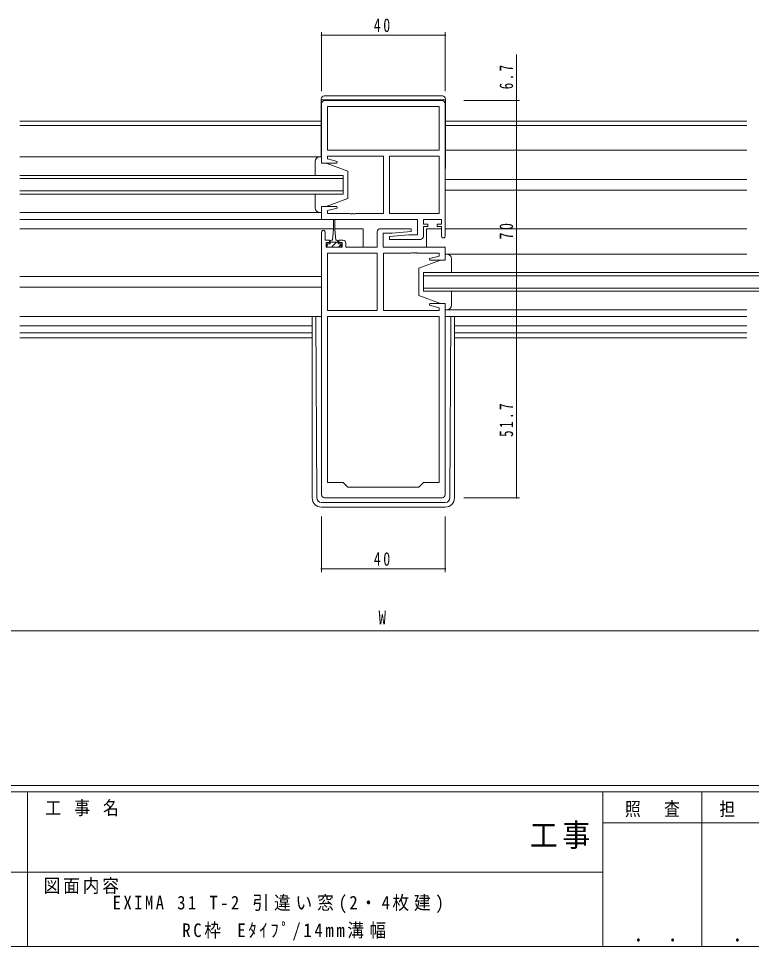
# Model space of a CAD drawing. Units: millimetres, scale not verified. Extents: x -567 to 567, y -403 to 403.
# Drawn here: x -15.7 to 221.3, y -403 to -103.1 of the extents above; entities that cross this region are included whole.
import ezdxf
from ezdxf.enums import TextEntityAlignment as Align

# ---------------------------------------------------------------- set-up
doc = ezdxf.new("R2010")
doc.units = ezdxf.units.MM
doc.header["$LTSCALE"] = 2
for name, color, linetype, lineweight in [('0-1_YKK_ZWAK', 7, 'Continuous', 18), ('0-3_YKK_11', 7, 'Continuous', 18), ('0-4_YKK_12', 2, 'Continuous', 18), ('0-5_YKK_13', 4, 'Continuous', 18), ('0-6_YKK_D', 6, 'Continuous', 18)]:
    doc.layers.add(name, color=color, linetype=linetype, lineweight=lineweight)
doc.layers.add('0-2_USER1', color=7, linetype='Continuous')
doc.styles.add('ＭＳ ゴシック', font='')
doc.styles.get('ＭＳ ゴシック').set_extended_font_data('MS Gothic')

msp = doc.modelspace()

# ---------------------------------------------------------------- linework, layer by layer
at = {"layer": '0-1_YKK_ZWAK'}
for p, q in [((537.274, -350.982), (-562.726, -350.982)), ((483.274, -352.982), (-562.726, -352.982)), ((-12.726, -352.982), (-12.726, -402.982)), ((173.274, -352.982), (173.274, -402.982)), ((205.274, -352.982), (205.274, -402.982)), ((270.68, -362.981), (173.274, -362.981)), ((-194.726, -378.981), (-10.726, -378.981)), ((-10.726, -378.981), (173.274, -378.981)), ((-562.726, -402.982), (483.274, -402.982))]:
    msp.add_line(p, q, dxfattribs=at)
at = {"layer": '0-3_YKK_11'}
for p, q in [((82.274, -130.585), (82.274, -149.785)), ((121.274, -129.585), (83.274, -129.585)), ((84.204, -131.515), (84.204, -145.585)), ((120.344, -131.515), (84.204, -131.515)), ((120.344, -131.515), (84.204, -131.515)), ((120.344, -145.585), (120.344, -131.515)), ((122.274, -173.385), (122.274, -130.585)), ((84.204, -145.585), (120.344, -145.585)), ((84.204, -147.515), (102.274, -147.515)), ((102.274, -147.515), (102.274, -166.055)), ((120.344, -147.515), (104.274, -147.515)), ((104.274, -147.515), (104.274, -166.055)), ((104.274, -147.515), (104.274, -166.055)), ((120.344, -166.055), (120.344, -147.515)), ((87.235, -163.785), (82.274, -163.785)), ((82.274, -163.785), (82.274, -167.985)), ((87.303, -164.307), (87.235, -163.785)), ((102.274, -166.055), (93.232, -166.055)), ((104.274, -166.055), (120.344, -166.055)), ((82.274, -167.985), (113.344, -167.985)), ((113.344, -167.985), (113.344, -172.985)), ((116.674, -170.285), (116.674, -169.485)), ((119.674, -169.485), (119.674, -170.285)), ((82.274, -172.085), (82.274, -256.985)), ((100.274, -171.985), (100.274, -176.985)), ((111.252, -170.985), (101.274, -170.985)), ((110.467, -172.985), (104.254, -173.528)), ((104.254, -173.528), (104.296, -174.485)), ((105.081, -172.485), (111.294, -171.941)), ((113.344, -172.985), (110.467, -172.985)), ((111.294, -171.941), (111.252, -170.985)), ((90.174, -176.985), (90.174, -175.685)), ((104.296, -174.485), (114.274, -174.485)), ((100.274, -178.915), (84.204, -178.915)), ((100.274, -176.985), (90.174, -176.985)), ((100.274, -197.455), (100.274, -178.915)), ((100.274, -197.455), (100.274, -178.915)), ((122.274, -176.985), (102.204, -176.985)), ((102.274, -178.915), (111.316, -178.915)), ((102.274, -197.455), (102.274, -178.915)), ((113.232, -178.915), (120.344, -178.915)), ((120.344, -179.832), (117.245, -180.663)), ((120.344, -178.915), (120.344, -179.832)), ((122.274, -181.185), (122.274, -176.985)), ((117.245, -180.663), (117.314, -181.185)), ((117.314, -181.185), (122.274, -181.185)), ((120.344, -197.455), (102.274, -197.455)), ((117.314, -195.185), (117.245, -195.707)), ((117.245, -195.707), (120.344, -196.538)), ((122.274, -195.185), (117.314, -195.185)), ((120.344, -196.538), (120.344, -197.455)), ((122.274, -256.985), (122.274, -195.185)), ((120.344, -199.385), (84.204, -199.385)), ((84.204, -199.385), (84.204, -252.985)), ((120.344, -252.985), (120.344, -199.385)), ((120.344, -252.985), (120.344, -199.385)), ((84.204, -252.985), (89.274, -252.985)), ((89.274, -252.985), (90.774, -254.485)), ((90.774, -254.485), (113.774, -254.485)), ((113.774, -254.485), (115.274, -252.985)), ((115.274, -252.985), (120.344, -252.985)), ((83.274, -257.985), (121.274, -257.985))]:
    msp.add_line(p, q, dxfattribs=at)
for points in [[(82.274, -149.785), (87.235, -149.785), (87.303, -149.263), (84.204, -148.432), (84.204, -147.515)], [(93.232, -166.055), (93.049, -166.175), (92.499, -166.175), (92.316, -166.055), (92.232, -166.055), (92.049, -166.175), (91.499, -166.175), (91.316, -166.055), (84.204, -166.055), (84.204, -165.138), (87.303, -164.307)], [(116.674, -169.485), (115.274, -169.485), (115.274, -167.985), (121.074, -167.985)], [(115.274, -173.485), (115.274, -170.285), (116.674, -170.285)], [(121.074, -167.985), (121.074, -169.485), (119.674, -169.485)], [(119.674, -170.285), (121.074, -170.285), (121.074, -173.385)], [(89.174, -174.685), (87.874, -174.685), (87.874, -175.485), (88.974, -175.485), (88.974, -176.985), (83.774, -176.985), (83.774, -175.485), (84.874, -175.485), (84.874, -174.685), (83.474, -174.685), (83.474, -172.085)], [(102.204, -176.985), (102.204, -172.485), (105.081, -172.485)], [(84.204, -178.915), (84.204, -197.455), (100.274, -197.455)], [(111.316, -178.915), (111.499, -178.795), (112.049, -178.795), (112.232, -178.915), (112.316, -178.915), (112.499, -178.795), (113.049, -178.795), (113.232, -178.915)]]:
    msp.add_lwpolyline(points, dxfattribs=at)
for centre, radius, start, end in [((83.274, -130.585), 1, 90.00001, 179.99999), ((121.274, -130.585), 1, 0.00001, 89.99999), ((82.874, -172.085), 0.6, 359.99999, 180.00001), ((101.274, -171.985), 1, 90.00001, 179.99999), ((114.274, -173.485), 1, 270.00001, 359.99999), ((121.674, -173.385), 0.6, 179.99999, 0.00001), ((89.174, -175.685), 1, 0.00001, 89.99999), ((83.274, -256.985), 1, 180.00001, 269.99999), ((121.274, -256.985), 1, 270.00001, 359.99999)]:
    msp.add_arc(centre, radius, start, end, dxfattribs=at)
at = {"layer": '0-4_YKK_12'}
for p, q in [((-15.226, -136.285), (82.174, -136.285)), ((82.174, -137.685), (-15.226, -137.685)), ((122.374, -136.285), (219.774, -136.285)), ((219.774, -137.685), (122.374, -137.685)), ((122.374, -145.585), (219.774, -145.585)), ((89.274, -153.785), (-15.226, -153.785)), ((-15.226, -154.785), (89.274, -154.785)), ((89.274, -159.785), (89.274, -153.785)), ((122.274, -155.085), (219.774, -155.085)), ((89.274, -158.785), (-15.226, -158.785)), ((122.274, -158.485), (219.774, -158.485)), ((-15.226, -159.785), (89.274, -159.785)), ((82.774, -167.985), (-15.226, -167.985)), ((-15.226, -170.985), (86.124, -170.985)), ((86.624, -170.985), (95.774, -170.985)), ((95.774, -170.985), (95.774, -176.985)), ((116.274, -170.985), (116.274, -176.985)), ((116.274, -170.985), (121.074, -170.985)), ((122.274, -170.985), (219.774, -170.985)), ((115.274, -185.185), (115.274, -191.185)), ((219.774, -185.185), (115.274, -185.185)), ((320.274, -185.185), (215.774, -185.185)), ((-15.226, -186.485), (82.274, -186.485)), ((115.274, -186.185), (219.774, -186.185)), ((215.774, -186.185), (320.274, -186.185)), ((-15.226, -189.885), (82.274, -189.885)), ((219.774, -190.185), (115.274, -190.185)), ((115.274, -191.185), (219.774, -191.185)), ((320.274, -190.185), (215.774, -190.185)), ((215.774, -191.185), (320.274, -191.185)), ((122.274, -199.385), (219.774, -199.385)), ((-15.226, -202.385), (79.274, -202.385)), ((125.274, -202.385), (219.774, -202.385)), ((79.274, -204.655), (-15.226, -204.655)), ((-15.226, -206.285), (79.274, -206.285)), ((219.774, -204.655), (125.274, -204.655)), ((125.274, -206.285), (219.774, -206.285))]:
    msp.add_line(p, q, dxfattribs=at)
at = {"layer": '0-5_YKK_13'}
for p, q in [((83.174, -128.085), (121.374, -128.085)), ((82.174, -129.085), (82.174, -147.785)), ((122.374, -129.285), (82.174, -129.285)), ((122.374, -129.085), (122.374, -151.58)), ((-15.226, -147.785), (82.274, -147.786)), ((80.274, -153.785), (80.274, -149.285)), ((122.374, -151.58), (122.274, -151.58)), ((80.274, -164.285), (80.274, -159.785)), ((83.774, -163.785), (90.774, -161.185)), ((83.774, -163.785), (82.274, -163.785)), ((82.274, -163.785), (82.274, -165.785)), ((82.274, -165.785), (-15.226, -165.785)), ((82.274, -165.785), (81.774, -165.785)), ((86.124, -168.235), (86.124, -171.185)), ((86.624, -171.185), (86.624, -168.235)), ((86.124, -171.185), (85.874, -174.685)), ((86.624, -171.185), (86.874, -174.685)), ((84.362, -175.885), (84.074, -176.173)), ((85.124, -175.885), (85.124, -175.085)), ((87.624, -175.385), (85.124, -175.385)), ((86.374, -176.118), (85.508, -176.985)), ((85.524, -174.685), (85.874, -174.685)), ((87.108, -175.385), (86.374, -176.118)), ((86.874, -174.685), (87.224, -174.685)), ((87.624, -175.085), (87.624, -175.885)), ((88.674, -176.063), (87.753, -176.985)), ((122.774, -179.185), (122.274, -179.185)), ((122.274, -179.185), (122.274, -181.185)), ((122.274, -179.185), (219.774, -179.185)), ((124.274, -185.185), (124.274, -180.685)), ((113.774, -183.785), (113.774, -192.585)), ((124.274, -195.685), (124.274, -191.185)), ((120.774, -195.185), (113.774, -192.585)), ((120.774, -195.185), (122.274, -195.185)), ((122.274, -197.185), (219.774, -197.185)), ((-15.226, -199.385), (82.274, -199.385)), ((-15.226, -199.385), (82.274, -199.385)), ((79.274, -199.385), (79.274, -257.982)), ((80.767, -257.99), (80.483, -199.385)), ((123.781, -257.99), (124.065, -199.385)), ((125.274, -199.385), (125.274, -257.982)), ((82.267, -259.482), (122.281, -259.482)), ((82.274, -260.982), (122.274, -260.982))]:
    msp.add_line(p, q, dxfattribs=at)
for points in [[(81.774, -147.785), (82.274, -147.785), (82.274, -149.785), (83.774, -149.785)], [(83.774, -149.785), (90.774, -152.385), (90.774, -161.185)], [(85.124, -175.885), (84.074, -175.885), (84.074, -176.985), (88.674, -176.985), (88.674, -175.885), (87.624, -175.885)], [(122.274, -181.185), (120.774, -181.185), (113.774, -183.785)], [(122.274, -195.185), (122.274, -197.185), (122.774, -197.185)]]:
    msp.add_lwpolyline(points, dxfattribs=at)
for centre, radius, start, end in [((83.174, -129.085), 1, 90, 180), ((121.374, -129.085), 1, 0, 90), ((81.774, -149.285), 1.5, 90, 180), ((81.774, -164.285), 1.5, 180, 270), ((86.374, -168.235), 0.25, 0, 180), ((85.524, -175.085), 0.4, 90, 180), ((87.224, -175.085), 0.4, 0, 90), ((122.774, -180.685), 1.5, 0, 90), ((122.774, -195.685), 1.5, 270, 0), ((82.274, -257.982), 3, 180, 270), ((82.267, -257.982), 1.5, 180.27724, 270), ((122.274, -257.982), 3, 270, 0), ((122.281, -257.982), 1.5, 270, 359.72276)]:
    msp.add_arc(centre, radius, start, end, dxfattribs=at)
at = {"layer": '0-6_YKK_D'}
for p, q in [((82.274, -126.585), (82.274, -107.485)), ((122.274, -126.585), (122.274, -107.485)), ((82.274, -108.485), (122.274, -108.485)), ((145.274, -129.585), (145.274, -114.685)), ((128.274, -129.585), (146.274, -129.585)), ((145.274, -136.285), (145.274, -129.585)), ((128.274, -136.285), (146.274, -136.285)), ((128.274, -136.285), (146.274, -136.285)), ((145.274, -136.285), (145.274, -206.285)), ((128.274, -206.285), (146.274, -206.285)), ((128.274, -206.285), (146.274, -206.285)), ((145.274, -206.285), (145.274, -257.985)), ((128.274, -257.985), (146.274, -257.985)), ((82.274, -263.982), (82.274, -281.982)), ((122.274, -263.982), (122.274, -281.982)), ((82.274, -280.982), (122.274, -280.982)), ((-140.726, -300.982), (345.274, -300.982))]:
    msp.add_line(p, q, dxfattribs=at)
for centre, start, end in [((82.274, -108.485), 0, 180), ((82.274, -108.485), 180, 0), ((122.274, -108.485), 0, 180), ((122.274, -108.485), 180, 0), ((145.274, -129.585), 90, 270), ((145.274, -129.585), 270, 90), ((145.274, -136.285), 90, 270), ((145.274, -136.285), 90, 270), ((145.274, -136.285), 270, 90), ((145.274, -136.285), 270, 90), ((145.274, -206.285), 90, 270), ((145.274, -206.285), 90, 270), ((145.274, -206.285), 270, 90), ((145.274, -206.285), 270, 90), ((145.274, -257.985), 90, 270), ((145.274, -257.985), 270, 90), ((82.274, -280.982), 0, 180), ((82.274, -280.982), 180, 0), ((122.274, -280.982), 0, 180), ((122.274, -280.982), 180, 0)]:
    msp.add_arc(centre, 0.106, start, end, dxfattribs=at)

# ---------------------------------------------------------------- texts
at = {"layer": '0-1_YKK_ZWAK', "attachment_point": 7, "style": 'ＭＳ ゴシック'}
for s, insert, char_height in [('\\T1.22;\\W0.85;工\\~事\\~名', (-6.994, -360.886), 4.399), ('\\T1.24;\\W0.85;照\\~\\~査', (180.401, -361.24), 4.399), ('\\T1.24;\\W0.85;担\\~\\~当', (210.923, -361.24), 4.399), ('\\T1.17;\\W0.9;工事', (149.605, -371.491), 7.331), ('\\T1.17;\\W0.9;図面内容', (-7.558, -386.051), 4.399), ('\\T1.24;\\W0.85;\\~．\\~．', (179.638, -401.477), 5.132), ('\\T1.24;\\W0.85;\\~．\\~．', (211.638, -401.477), 5.132)]:
    msp.add_mtext(s, dxfattribs=dict(at, insert=insert, char_height=char_height))
at = {"layer": '0-2_USER1', "char_height": 4.399, "attachment_point": 7, "style": 'ＭＳ ゴシック'}
for s, insert in [('\\T1.29;\\W0.9;EXIMA\\~31\\~T-2\\~引違い窓(2・4枚建)', (14.784, -392.195)), ('\\T1.32;\\W0.9;RC枠\\~Eﾀｲﾌﾟ/14mm溝幅', (37.27, -401.018))]:
    msp.add_mtext(s, dxfattribs=dict(at, insert=insert))
at = {"layer": '0-6_YKK_D', "color": 7, "style": 'ＭＳ ゴシック', "width": 0.8}
msp.add_text('W', height=4.399, dxfattribs=at).set_placement((100.739, -300.182), align=Align.BOTTOM_LEFT)
at = {"layer": '0-6_YKK_D', "color": 7, "char_height": 4.399, "attachment_point": 7, "style": 'ＭＳ ゴシック'}
for insert in [(99.18, -107.485), (99.18, -279.982)]:
    msp.add_mtext('\\T1.37;\\W0.75;40', dxfattribs=dict(at, insert=insert))
at = {"layer": '0-6_YKK_D', "color": 7, "char_height": 4.399, "attachment_point": 7, "rotation": 90, "style": 'ＭＳ ゴシック'}
for s, insert in [('\\T1.38;\\W0.7;6.7', (144.274, -125.927)), ('\\T1.37;\\W0.75;70', (144.274, -174.477)), ('\\T1.39;\\W0.7;51.7', (144.274, -238.299))]:
    msp.add_mtext(s, dxfattribs=dict(at, insert=insert))

doc.saveas('drawing.dxf')
